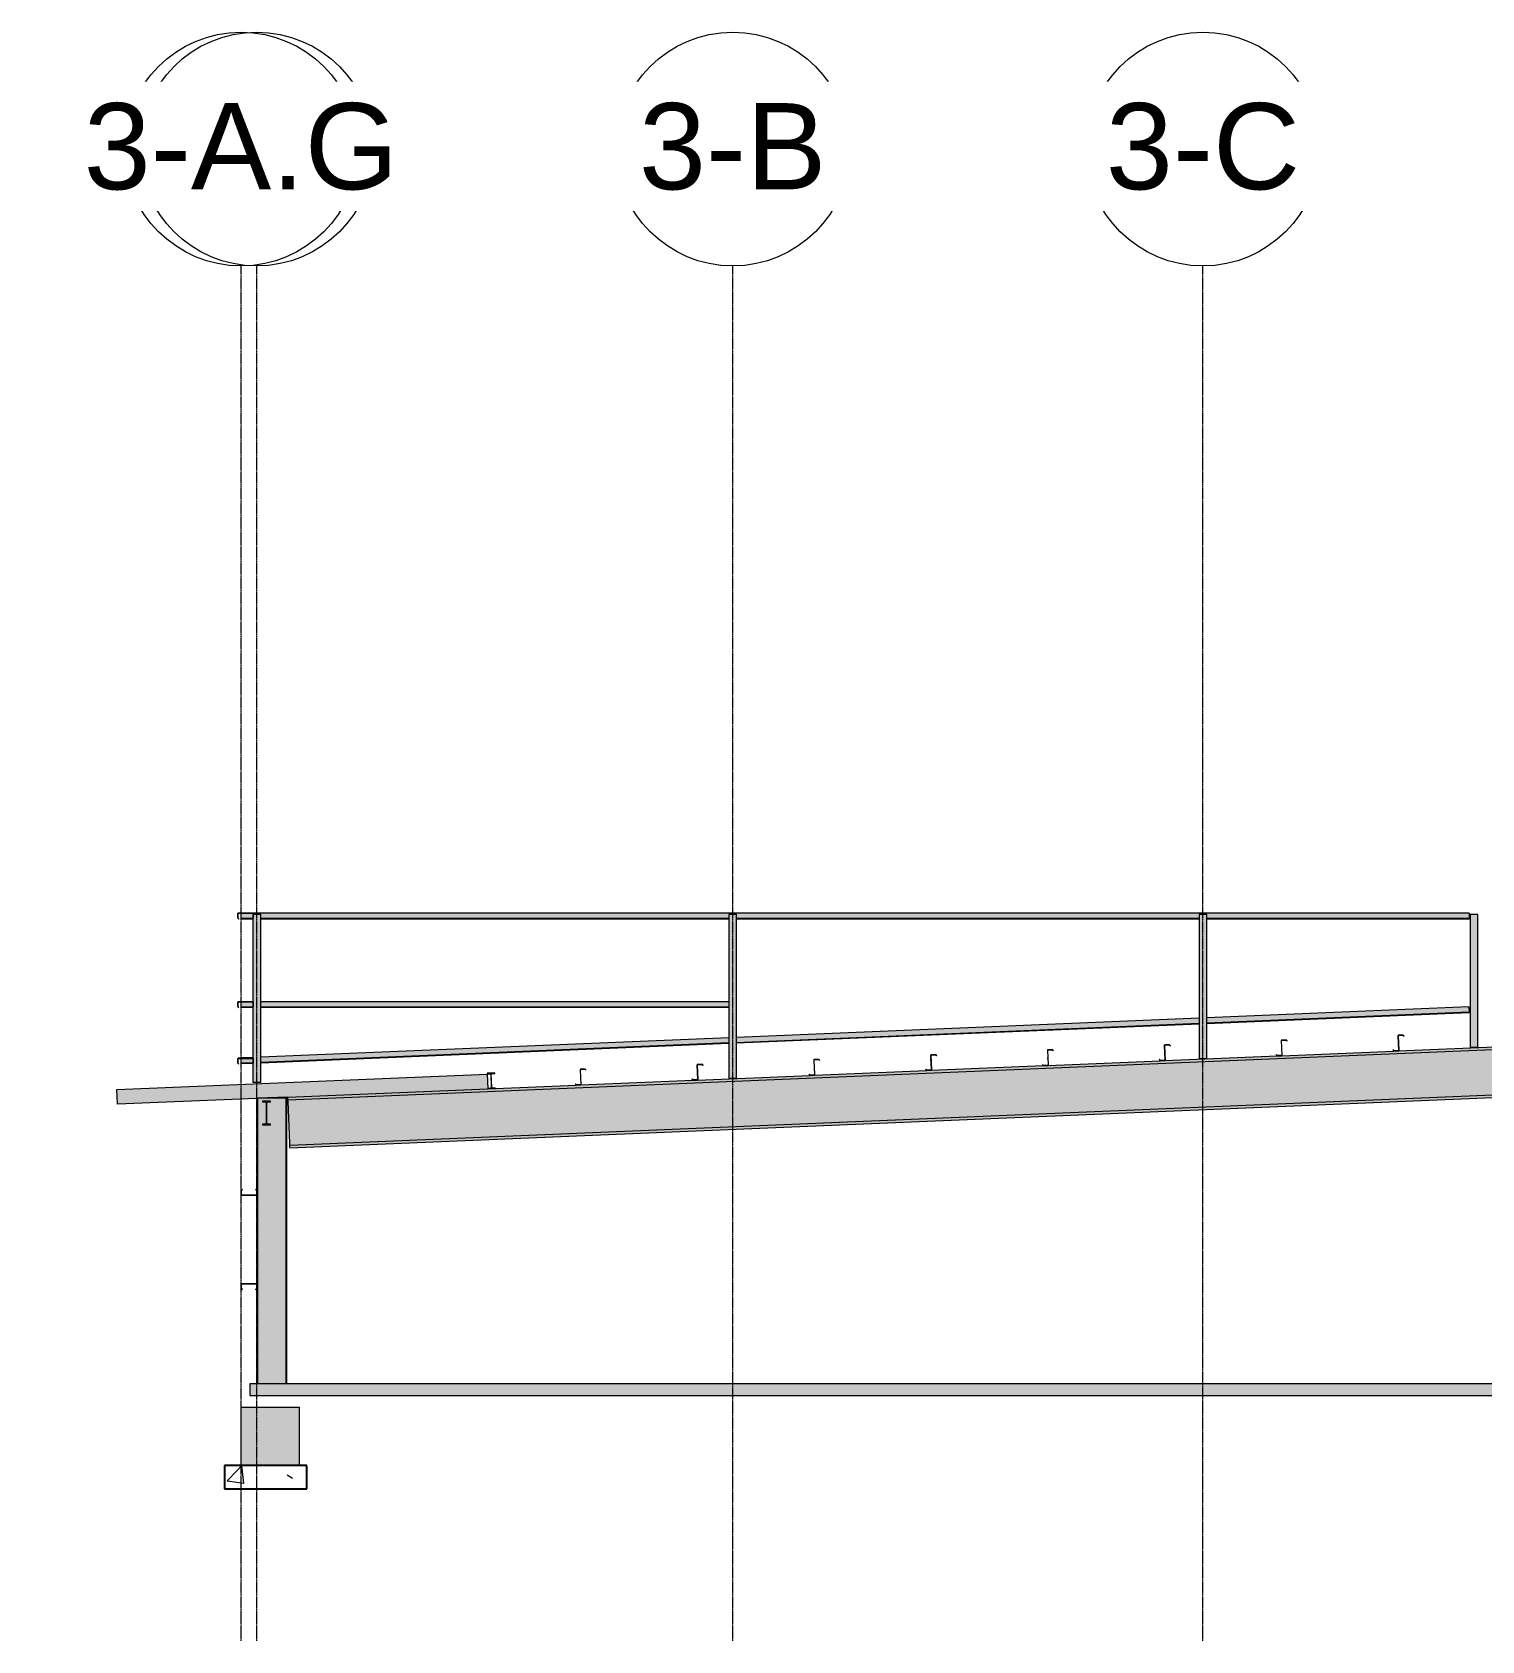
# Model space of a CAD drawing. Header units: inches. Extents: x 21954 to 47768, y -132 to 769.
# Drawn here: x 21954 to 22698, y -132 to 694 of the extents above; entities that cross this region are included whole.
import ezdxf

# ---------------------------------------------------------------- set-up
doc = ezdxf.new("R2010")
doc.units = ezdxf.units.IN
doc.header["$MEASUREMENT"] = 0
doc.linetypes.add('Grid Line 1_2_', pattern=[0.875, 0.5, -0.125, 0.125, -0.125])
for name, color, linetype, lineweight in [('C-BLDG-PADS', 91, 'Continuous', 9), ('S-BEAM', 12, 'Continuous', 9), ('S-COLS', 52, 'Continuous', 9), ('S-FNDN', 32, 'Continuous', 9), ('S-GRID', 1, 'Continuous', 9), ('S-GRID-IDEN', 1, 'Continuous', 9)]:
    doc.layers.add(name, color=color, linetype=linetype, lineweight=lineweight)
doc.styles.add('Arial', font='arial.ttf', dxfattribs={"height": 44.258982})
pattern_1 = [(50, (25858.65, 92.95), (68.8574, -6.024), [7.2, -79.2]), (355, (25858.65, 92.95), (-13.3201, 72.2107), [5.76, -63.36]), (100.451, (25864.39, 92.446), (55.5375, 66.1862), [6.119, -67.31]), (46.184, (25858.65, 112.15), (102.455, -15.8907), [10.8, -118.8]), (96.636, (25867.19, 110.82), (89.7274, 93.5155), [9.179, -100.964]), (351.184, (25858.65, 112.15), (89.7283, 93.515), [8.64, -95.04]), (21, (25868.25, 107.35), (57.3035, -38.6515), [7.2, -79.2]), (326, (25868.25, 107.35), (23.3584, 69.6146), [5.76, -63.36]), (71.451, (25873.025, 104.13), (80.6619, 30.9626), [6.119, -67.31]), (37.5, (25858.65, 92.948), (1.16763, 31.95777), [3.168, -59.424, 3.168, -61.152, -63.6]), (37.5, (25858.65, 92.948), (1.16763, 31.95777), [-126.912, 3.168, -60.432]), (7.5, (25858.65, 92.948), (25.2549, 37.86335), [3.168, -33.504, 3.168, -57.984, -24.24]), (7.5, (25858.65, 92.948), (25.2549, 37.86335), [-97.824, 3.168, -21.072]), (327.5, (25837.242, 92.948), (51.24736, -2.1653), [3.168, -20.832, 3.168, -71.712, -99.36]), (327.5, (25837.242, 92.948), (51.24736, -2.1653), [-98.88, 3.168, -96.192]), (317.5, (25827.64, 92.95), (55.98627, 9.61), [3.168, -28.032, 3.168, -46.56, -70.56]), (317.5, (25827.64, 92.95), (55.98627, 9.61), [-80.928, 3.168, -67.392])]
pattern_2 = [(45, (25858.65, 92.948), (-23.7588, 23.7588), []), (45, (25858.65, 128.948), (-23.7588, 23.7588), [])]

# ---------------------------------------------------------------- blocks, each defined once
blk = doc.blocks.new('Struct_Sports Complex_2015_rvt-1-Structural - Elevation - South - Fieldhouse')
at = {"layer": 'S-FNDN', "lineweight": 5}
blk.add_hatch(color=9, dxfattribs=at).paths.add_polyline_path([(22061.64, -42), (22091.64, -42), (22091.64, -12), (22061.64, -12)], flags=0)
at = {"layer": 'S-FNDN'}
h = blk.add_hatch(dxfattribs=at)
h.set_pattern_fill('FP_2', color=256, style=0, pattern_type=2)
h.set_pattern_definition(pattern_1)
h.paths.add_polyline_path([(22059.39, -54), (22059.39, -42), (22053.14, -42), (22053.14, -54)], flags=0)
h = blk.add_hatch(dxfattribs=at)
h.set_pattern_fill('FP_2', color=256, style=0, pattern_type=2)
h.set_pattern_definition(pattern_1)
h.paths.add_polyline_path([(22095.39, -54), (22095.39, -42), (22059.39, -42), (22059.39, -54)], flags=0)
at = {"layer": 'S-FNDN', "color": 250}
for p, q in [((22061.64, -12), (22091.64, -12)), ((22061.64, -42), (22061.64, -12)), ((22091.64, -42), (22091.64, -12))]:
    blk.add_line(p, q, dxfattribs=at)
at = {"layer": 'S-FNDN', "color": 7, "lineweight": 25}
for p, q in [((22059.39, -42), (22053.14, -42)), ((22053.14, -42), (22053.14, -54)), ((22095.39, -42), (22059.39, -42)), ((22095.39, -54), (22095.39, -42)), ((22053.14, -54), (22059.39, -54)), ((22059.39, -54), (22095.39, -54))]:
    blk.add_line(p, q, dxfattribs=at)
blk = doc.blocks.new('W-Wide Flange - 8_ WIDE-1169091-Structural - Elevation - South - Fieldhouse')
at = {"layer": 'S-BEAM'}
for points in [[(22085.67, 145.77), (22789.82, 175.1), (22789.76, 176.46), (22085.61, 147.12)], [(22085.71, 144.88), (22789.85, 174.22), (22789.82, 175.1), (22085.67, 145.73), (22085.7, 145.11)], [(22086.6, 123.39), (22790.75, 152.73), (22789.82, 174.21), (22085.71, 144.88), (22086.22, 132.71)], [(22086.64, 122.51), (22790.78, 151.87), (22790.75, 152.73), (22086.6, 123.39), (22086.64, 122.54)], [(22086.7, 121.15), (22790.84, 150.49), (22790.79, 151.84), (22086.64, 122.51)]]:
    blk.add_hatch(color=256, dxfattribs=at).paths.add_polyline_path(points, flags=0)
for p, q in [((22085.67, 145.77), (22789.82, 175.1)), ((22715.47, 173.37), (22773.05, 175.77)), ((22775.41, 175.87), (22789.76, 176.46)), ((22789.76, 176.46), (22789.82, 175.1)), ((22789.82, 175.1), (22789.85, 174.22)), ((22789.85, 174.22), (22790.75, 152.73)), ((22475.67, 163.38), (22533.26, 165.78)), ((22535.62, 165.87), (22593.2, 168.27)), ((22595.57, 168.37), (22653.15, 170.77)), ((22655.52, 170.87), (22713.1, 173.27)), ((22295.83, 155.88), (22353.41, 158.28)), ((22355.78, 158.38), (22413.36, 160.78)), ((22415.73, 160.88), (22473.31, 163.28)), ((22085.61, 147.12), (22188.17, 151.4)), ((22086.64, 122.51), (22790.79, 151.84)), ((22086.7, 121.15), (22790.84, 150.49)), ((22192.18, 151.56), (22233.52, 153.29)), ((22235.88, 153.39), (22293.46, 155.78)), ((22790.75, 152.73), (22790.79, 151.84)), ((22790.79, 151.84), (22790.84, 150.49)), ((22085.67, 145.77), (22085.61, 147.12)), ((22085.71, 144.88), (22085.67, 145.77)), ((22086.6, 123.39), (22085.71, 144.88)), ((22086.64, 122.51), (22086.6, 123.39)), ((22086.7, 121.15), (22086.64, 122.51))]:
    blk.add_line(p, q, dxfattribs=at)
blk = doc.blocks.new('Girt_C - 8_D-1148644-Structural - Elevation - South - Fieldhouse')
at = {"layer": 'S-BEAM'}
h = blk.add_hatch(dxfattribs=at)
h.set_pattern_fill('FP_1', color=256, style=0, pattern_type=2)
h.set_pattern_definition(pattern_2)
h.paths.add_polyline_path([(22069.07, 48.27), (22069.64, 48.75), (22069.53, 48.8), (22069, 48.35)], flags=0)
h.paths.add_polyline_path([(22062.21, 48.27), (22062.29, 48.35), (22061.75, 48.8), (22061.64, 48.75)], flags=0)
h.paths.add_polyline_path([(22069.45, 51.2), (22069.45, 51.3), (22061.83, 51.2)], flags=0)
at = {"layer": 'S-BEAM', "lineweight": 15}
for p, q in [((22061.64, 51.12), (22061.64, 48.75)), ((22061.75, 48.8), (22061.75, 51.12)), ((22069.45, 51.3), (22061.83, 51.3)), ((22061.83, 51.2), (22069.45, 51.2)), ((22069.53, 51.12), (22069.53, 48.8)), ((22069.64, 48.75), (22069.64, 51.12)), ((22061.64, 48.75), (22062.21, 48.27)), ((22062.29, 48.35), (22061.75, 48.8)), ((22062.21, 48.27), (22062.29, 48.35)), ((22069.53, 48.8), (22069, 48.35)), ((22069, 48.35), (22069.07, 48.27)), ((22069.07, 48.27), (22069.64, 48.75))]:
    blk.add_line(p, q, dxfattribs=at)
for centre, radius, start, end in [((22061.83, 51.12), 0.188, 90, 180), ((22061.83, 51.12), 0.0782, 90, 176.95764), ((22069.45, 51.12), 0.188, 0, 90), ((22069.45, 51.12), 0.0782, 2.12272, 90)]:
    blk.add_arc(centre, radius, start, end, dxfattribs=at)
blk = doc.blocks.new('Girt_C - 8_D-1111111-Structural - Elevation - South - Fieldhouse')
at = {"layer": 'S-BEAM'}
h = blk.add_hatch(dxfattribs=at)
h.set_pattern_fill('FP_1', color=256, style=0, pattern_type=2)
h.set_pattern_definition(pattern_2)
h.paths.add_polyline_path([(22069.53, 96.88), (22069.64, 96.88), (22069.64, 99.25), (22069.53, 99.2)], flags=0)
h.paths.add_polyline_path([(22061.75, 96.88), (22061.75, 99.2), (22061.64, 99.25), (22061.64, 96.88)], flags=0)
at = {"layer": 'S-BEAM', "lineweight": 15}
for p, q in [((22062.21, 99.73), (22061.64, 99.25)), ((22061.64, 99.25), (22061.64, 96.88)), ((22061.75, 99.2), (22062.29, 99.65)), ((22061.75, 96.88), (22061.75, 99.2)), ((22062.29, 99.65), (22062.21, 99.73)), ((22069.07, 99.73), (22069, 99.65)), ((22069, 99.65), (22069.53, 99.2)), ((22069.64, 99.25), (22069.07, 99.73)), ((22069.53, 99.2), (22069.53, 96.88)), ((22069.64, 96.88), (22069.64, 99.25)), ((22069.45, 96.8), (22061.83, 96.8)), ((22061.83, 96.7), (22069.45, 96.7))]:
    blk.add_line(p, q, dxfattribs=at)
for centre, radius, start, end in [((22061.83, 96.88), 0.188, 180, 270), ((22061.83, 96.88), 0.0782, 182.12272, 270), ((22069.45, 96.88), 0.188, 270, 0), ((22069.45, 96.88), 0.0782, 270, 356.95764)]:
    blk.add_arc(centre, radius, start, end, dxfattribs=at)
blk = doc.blocks.new('Girt_C - 8_D-1179786-Structural - Elevation - South - Fieldhouse')
at = {"layer": 'S-BEAM'}
for points in [[(22067.78, 241.37), (22067.89, 241.37), (22691.76, 241.46), (22691.76, 241.55), (22061.63, 241.45), (22061.63, 241.37), (22067.7, 241.37)], [(22691.76, 238.6), (22691.78, 238.6), (22691.76, 239)]]:
    blk.add_hatch(color=256, dxfattribs=at).paths.add_polyline_path(points, flags=0)
h = blk.add_hatch(color=256, dxfattribs=at)
h.paths.add_polyline_path([(22683.31, 239), (22691.76, 239), (22691.76, 241.37), (22067.89, 241.37), (22067.98, 240.83), (22071.69, 240.83), (22071.69, 239), (22311.89, 239), (22311.99, 240.83), (22315.89, 240.83), (22315.89, 239), (22553.14, 239), (22553.24, 240.83), (22557.14, 240.83), (22557.14, 239), (22666.03, 239)], flags=0)
h.paths.add_polyline_path([(22067.25, 239), (22067.69, 239.05), (22067.68, 241.37), (22061.63, 241.37), (22061.63, 239)], flags=0)
h = blk.add_hatch(color=256, dxfattribs=at)
h.paths.add_polyline_path([(22683.31, 238.52), (22691.76, 238.52), (22691.76, 239), (22557.14, 239), (22557.14, 238.52), (22666.03, 238.52)], flags=0)
h.paths.add_polyline_path([(22067.32, 238.52), (22067.69, 238.52), (22067.69, 238.83)], flags=0)
h.paths.add_polyline_path([(22061.63, 238.52), (22067.25, 238.6), (22067.69, 239), (22061.63, 239)], flags=0)
h.paths.add_polyline_path([(22071.69, 238.52), (22311.89, 238.52), (22311.79, 239), (22071.69, 239)], flags=0)
h.paths.add_polyline_path([(22553.14, 238.52), (22553.14, 239), (22315.89, 239), (22315.89, 238.52), (22545.07, 238.52)], flags=0)
for p, q in [((22061.63, 239), (22061.63, 241.37)), ((22691.76, 241.55), (22067.7, 241.55)), ((22691.78, 241.55), (22691.76, 241.55)), ((22691.76, 241.45), (22691.78, 241.45)), ((22691.76, 241.37), (22691.76, 239)), ((22691.78, 241.37), (22691.78, 239.05)), ((22061.63, 238.52), (22061.63, 239)), ((22061.63, 239), (22067.69, 239)), ((22067.69, 238.52), (22061.63, 238.52)), ((22071.68, 239), (22311.79, 239)), ((22311.79, 238.52), (22071.68, 238.52)), ((22315.89, 239), (22553.14, 239)), ((22553.14, 238.52), (22315.89, 238.52)), ((22557.14, 239), (22691.76, 239)), ((22691.76, 238.52), (22557.14, 238.52)), ((22691.76, 239), (22691.76, 238.52)), ((22691.78, 239.05), (22691.78, 238.6)), ((22691.78, 238.6), (22691.78, 238.52))]:
    blk.add_line(p, q, dxfattribs=at)
for centre, major_axis, start_param, end_param in [((22061.63, 241.37), (0, 0.187), 1.047198, 1.570796), ((22691.76, 241.37), (0, 0.187), 0, 1.570796), ((22691.78, 241.37), (0, 0.188), 5.235988, 6.283185), ((22691.78, 241.37), (0, 0.0782), 4.765488, 6.283185)]:
    blk.add_ellipse(centre, major_axis=major_axis, ratio=0.002794, start_param=start_param, end_param=end_param, dxfattribs=at)
blk = doc.blocks.new('Girt_C - 8_D-1179789-Structural - Elevation - South - Fieldhouse')
at = {"layer": 'S-BEAM'}
h = blk.add_hatch(color=256, dxfattribs=at)
h.paths.add_polyline_path([(22061.64, 167.05), (22062.98, 167.05), (22067.69, 167.34), (22067.69, 167.44), (22061.64, 167.09)], flags=0)
h.paths.add_polyline_path([(22071.69, 167.42), (22311.89, 177.52), (22311.79, 177.61), (22071.69, 167.51)], flags=0)
h.paths.add_polyline_path([(22315.89, 177.59), (22553.14, 187.59), (22553.14, 187.67), (22315.89, 177.69), (22315.89, 177.65)], flags=0)
h.paths.add_polyline_path([(22557.14, 187.64), (22691.64, 193.34), (22691.64, 193.44), (22557.14, 187.74), (22557.14, 187.66)], flags=0)
h = blk.add_hatch(color=256, dxfattribs=at)
h.paths.add_polyline_path([(22061.74, 164.63), (22067.69, 164.88), (22067.69, 166.95), (22061.65, 166.95), (22061.71, 165.53)], flags=0)
h.paths.add_polyline_path([(22071.69, 165.05), (22311.89, 175.06), (22311.79, 177.42), (22071.69, 167.42)], flags=0)
h.paths.add_polyline_path([(22062.98, 167.05), (22067.69, 167.05), (22067.69, 167.25)], flags=0)
h.paths.add_polyline_path([(22315.89, 175.22), (22553.14, 185.11), (22553.14, 187.48), (22315.89, 177.59)], flags=0)
h.paths.add_polyline_path([(22557.14, 185.28), (22691.75, 190.88), (22691.65, 193.25), (22557.14, 187.64)], flags=0)
h = blk.add_hatch(color=256, dxfattribs=at)
h.paths.add_polyline_path([(22061.76, 164.15), (22067.69, 164.47), (22067.69, 164.88), (22061.74, 164.63)], flags=0)
h.paths.add_polyline_path([(22071.69, 164.57), (22311.89, 174.57), (22311.79, 175.05), (22071.69, 165.05)], flags=0)
h.paths.add_polyline_path([(22315.89, 174.74), (22553.14, 184.63), (22553.14, 185.11), (22315.89, 175.22), (22315.89, 174.91)], flags=0)
h.paths.add_polyline_path([(22557.14, 184.79), (22691.77, 190.4), (22691.75, 190.88), (22557.14, 185.28)], flags=0)
for p, q in [((22557.12, 185.27), (22691.75, 190.88)), ((22691.77, 190.4), (22557.12, 184.79)), ((22691.64, 193.44), (22557.14, 187.83)), ((22691.64, 193.44), (22691.65, 193.25)), ((22691.65, 193.25), (22691.75, 190.88)), ((22691.75, 190.88), (22691.77, 190.4)), ((22553.14, 187.67), (22315.87, 177.78)), ((22315.87, 175.22), (22553.16, 185.11)), ((22553.16, 184.63), (22315.87, 174.74)), ((22311.91, 177.61), (22071.69, 167.61)), ((22071.69, 165.05), (22311.91, 175.06)), ((22311.91, 174.57), (22071.69, 164.57)), ((22067.69, 167.44), (22061.64, 167.19)), ((22061.64, 167.09), (22061.64, 167.19)), ((22061.74, 164.63), (22061.65, 166.95)), ((22061.74, 164.63), (22067.69, 164.88)), ((22061.76, 164.15), (22061.74, 164.63)), ((22067.6, 164.4), (22061.76, 164.15))]:
    blk.add_line(p, q, dxfattribs=at)
blk = doc.blocks.new('Girt_C - 8_D-1129333-Structural - Elevation - South - Fieldhouse')
at = {"layer": 'S-BEAM'}
h = blk.add_hatch(dxfattribs=at)
h.set_pattern_fill('FP_1', color=256, style=0, pattern_type=2)
h.set_pattern_definition(pattern_2)
h.paths.add_polyline_path([(22060.46, 238.52), (22060.54, 238.6), (22060, 239.05), (22059.89, 239)], flags=0)
h.paths.add_polyline_path([(22067.32, 238.52), (22067.89, 239), (22067.78, 239.05), (22067.25, 238.6)], flags=0)
at = {"layer": 'S-BEAM', "lineweight": 15}
for p, q in [((22059.89, 241.37), (22059.89, 239)), ((22060, 239.05), (22060, 241.37)), ((22067.7, 241.55), (22060.08, 241.55)), ((22060.08, 241.45), (22067.7, 241.45)), ((22067.78, 241.37), (22067.78, 239.05)), ((22067.89, 239), (22067.89, 241.37)), ((22059.89, 239), (22060.46, 238.52)), ((22060.54, 238.6), (22060, 239.05)), ((22060.46, 238.52), (22060.54, 238.6)), ((22067.78, 239.05), (22067.25, 238.6)), ((22067.25, 238.6), (22067.32, 238.52)), ((22067.32, 238.52), (22067.89, 239))]:
    blk.add_line(p, q, dxfattribs=at)
for centre, radius, start, end in [((22060.08, 241.37), 0.188, 90, 180), ((22060.08, 241.37), 0.0782, 90, 176.95764), ((22067.7, 241.37), 0.188, 0, 90), ((22067.7, 241.37), 0.0782, 2.12272, 90)]:
    blk.add_arc(centre, radius, start, end, dxfattribs=at)
blk = doc.blocks.new('Girt_C - 8_D-V9-Structural - Elevation - South - Fieldhouse')
at = {"layer": 'S-BEAM', "lineweight": 15}
for p, q in [((22059.89, 166.87), (22059.89, 164.5)), ((22060, 164.55), (22060, 166.87)), ((22067.7, 167.05), (22060.08, 167.05)), ((22060.08, 166.95), (22067.7, 166.95)), ((22067.78, 166.87), (22067.78, 164.55)), ((22067.89, 164.5), (22067.89, 166.87)), ((22059.89, 164.5), (22060.46, 164.02)), ((22060.54, 164.1), (22060, 164.55)), ((22060.46, 164.02), (22060.54, 164.1)), ((22067.78, 164.55), (22067.25, 164.1)), ((22067.25, 164.1), (22067.32, 164.02)), ((22067.32, 164.02), (22067.89, 164.5))]:
    blk.add_line(p, q, dxfattribs=at)
for centre, radius, start, end in [((22060.08, 166.87), 0.188, 90, 180), ((22060.08, 166.87), 0.0782, 90, 176.95764), ((22067.7, 166.87), 0.188, 0, 90), ((22067.7, 166.87), 0.0782, 2.12272, 90)]:
    blk.add_arc(centre, radius, start, end, dxfattribs=at)
blk = doc.blocks.new('Girt_Z - 8_D-V11-Structural - Elevation - South - Fieldhouse')
at = {"layer": 'S-BEAM', "lineweight": 15}
for p, q in [((22655.27, 178.68), (22655.59, 171.06)), ((22655.7, 171.07), (22655.38, 178.68)), ((22657.82, 178.97), (22655.45, 178.87)), ((22655.45, 178.76), (22657.77, 178.86)), ((22657.77, 178.86), (22658.24, 178.34)), ((22658.32, 178.42), (22657.82, 178.97)), ((22658.24, 178.34), (22658.32, 178.42)), ((22652.73, 171.4), (22652.65, 171.33)), ((22652.65, 171.33), (22653.15, 170.77)), ((22653.2, 170.88), (22652.73, 171.4)), ((22653.15, 170.77), (22655.52, 170.87)), ((22655.52, 170.98), (22653.2, 170.88))]:
    blk.add_line(p, q, dxfattribs=at)
for centre, radius, start, end in [((22655.46, 178.69), 0.187, 92.38594, 182.38594), ((22655.46, 178.69), 0.0782, 94.50866, 182.38594), ((22655.51, 171.06), 0.188, 272.38594, 2.38594), ((22655.51, 171.06), 0.0782, 275.42831, 2.38594)]:
    blk.add_arc(centre, radius, start, end, dxfattribs=at)
blk = doc.blocks.new('Girt_Z - 8_D-V12-Structural - Elevation - South - Fieldhouse')
at = {"layer": 'S-BEAM', "lineweight": 15}
for p, q in [((22595.32, 176.18), (22595.64, 168.56)), ((22595.75, 168.57), (22595.43, 176.19)), ((22597.87, 176.47), (22595.5, 176.38)), ((22595.5, 176.27), (22597.82, 176.36)), ((22597.82, 176.36), (22598.29, 175.85)), ((22598.37, 175.92), (22597.87, 176.47)), ((22598.29, 175.85), (22598.37, 175.92)), ((22592.78, 168.9), (22592.7, 168.83)), ((22592.7, 168.83), (22593.2, 168.27)), ((22593.25, 168.38), (22592.78, 168.9)), ((22593.2, 168.27), (22595.57, 168.37)), ((22595.57, 168.48), (22593.25, 168.38))]:
    blk.add_line(p, q, dxfattribs=at)
for centre, radius, start, end in [((22595.51, 176.19), 0.187, 92.38594, 182.38594), ((22595.51, 176.19), 0.0782, 94.50866, 182.38594), ((22595.56, 168.56), 0.188, 272.38594, 2.38594), ((22595.56, 168.56), 0.0782, 275.42831, 2.38594)]:
    blk.add_arc(centre, radius, start, end, dxfattribs=at)
blk = doc.blocks.new('Girt_Z - 8_D-V13-Structural - Elevation - South - Fieldhouse')
at = {"layer": 'S-BEAM', "lineweight": 15}
for p, q in [((22535.37, 173.68), (22535.69, 166.06)), ((22535.8, 166.07), (22535.48, 173.69)), ((22537.92, 173.98), (22535.55, 173.88)), ((22535.56, 173.77), (22537.87, 173.87)), ((22537.87, 173.87), (22538.34, 173.35)), ((22538.42, 173.42), (22537.92, 173.98)), ((22538.34, 173.35), (22538.42, 173.42)), ((22532.83, 166.4), (22532.75, 166.33)), ((22532.75, 166.33), (22533.26, 165.78)), ((22533.3, 165.89), (22532.83, 166.4)), ((22533.26, 165.78), (22535.62, 165.87)), ((22535.62, 165.98), (22533.3, 165.89))]:
    blk.add_line(p, q, dxfattribs=at)
for centre, radius, start, end in [((22535.56, 173.69), 0.187, 92.38594, 182.38594), ((22535.56, 173.69), 0.0782, 94.50866, 182.38594), ((22535.61, 166.06), 0.188, 272.38594, 2.38594), ((22535.61, 166.06), 0.0782, 275.42831, 2.38594)]:
    blk.add_arc(centre, radius, start, end, dxfattribs=at)
blk = doc.blocks.new('Girt_Z - 8_D-V14-Structural - Elevation - South - Fieldhouse')
at = {"layer": 'S-BEAM'}
h = blk.add_hatch(dxfattribs=at)
h.set_pattern_fill('FP_1', color=256, style=0, pattern_type=2)
h.set_pattern_definition(pattern_2)
h.paths.add_polyline_path([(22473.31, 163.28), (22473.35, 163.39), (22472.8, 163.83)], flags=0)
h.paths.add_polyline_path([(22475.74, 163.57), (22475.85, 163.57), (22475.47, 170.22)], flags=0)
h.paths.add_polyline_path([(22478.4, 170.85), (22478.48, 170.93), (22477.97, 171.48), (22477.92, 171.37)], flags=0)
at = {"layer": 'S-BEAM', "lineweight": 15}
for p, q in [((22475.43, 171.19), (22475.74, 163.57)), ((22475.85, 163.57), (22475.54, 171.19)), ((22477.97, 171.48), (22475.61, 171.38)), ((22475.61, 171.27), (22477.92, 171.37)), ((22477.92, 171.37), (22478.4, 170.85)), ((22478.48, 170.93), (22477.97, 171.48)), ((22478.4, 170.85), (22478.48, 170.93)), ((22472.88, 163.91), (22472.8, 163.83)), ((22472.8, 163.83), (22473.31, 163.28)), ((22473.35, 163.39), (22472.88, 163.91)), ((22473.31, 163.28), (22475.67, 163.38)), ((22475.67, 163.49), (22473.35, 163.39))]:
    blk.add_line(p, q, dxfattribs=at)
for centre, radius, start, end in [((22475.61, 171.19), 0.187, 92.38594, 182.38594), ((22475.61, 171.19), 0.0782, 94.50866, 182.38594), ((22475.67, 163.56), 0.0782, 275.42831, 2.38594), ((22475.67, 163.56), 0.188, 272.38594, 2.38594)]:
    blk.add_arc(centre, radius, start, end, dxfattribs=at)
blk = doc.blocks.new('Girt_Z - 8_D-V15-Structural - Elevation - South - Fieldhouse')
at = {"layer": 'S-BEAM'}
h = blk.add_hatch(dxfattribs=at)
h.set_pattern_fill('FP_1', color=256, style=0, pattern_type=2)
h.set_pattern_definition(pattern_2)
h.paths.add_polyline_path([(22413.36, 160.78), (22413.41, 160.89), (22412.85, 161.33)], flags=0)
h.paths.add_polyline_path([(22415.8, 161.07), (22415.91, 161.07), (22415.48, 168.69)], flags=0)
h.paths.add_polyline_path([(22418.45, 168.35), (22418.53, 168.43), (22418.02, 168.98), (22417.98, 168.87)], flags=0)
at = {"layer": 'S-BEAM', "lineweight": 15}
for p, q in [((22415.48, 168.69), (22415.8, 161.07)), ((22415.91, 161.07), (22415.59, 168.69)), ((22418.02, 168.98), (22415.66, 168.88)), ((22415.66, 168.77), (22417.98, 168.87)), ((22417.98, 168.87), (22418.45, 168.35)), ((22418.53, 168.43), (22418.02, 168.98)), ((22418.45, 168.35), (22418.53, 168.43)), ((22412.94, 161.41), (22412.85, 161.33)), ((22412.85, 161.33), (22413.36, 160.78)), ((22413.41, 160.89), (22412.94, 161.41)), ((22413.36, 160.78), (22415.73, 160.88)), ((22415.73, 160.99), (22413.41, 160.89))]:
    blk.add_line(p, q, dxfattribs=at)
for centre, radius, start, end in [((22415.67, 168.7), 0.187, 92.38594, 182.38594), ((22415.67, 168.7), 0.0782, 94.50866, 182.38594), ((22415.72, 161.07), 0.0782, 275.42831, 2.38594), ((22415.72, 161.07), 0.188, 272.38594, 2.38594)]:
    blk.add_arc(centre, radius, start, end, dxfattribs=at)
blk = doc.blocks.new('W-Wide Flange - W12X19-1098423-Structural - Elevation - South - Fieldhouse')
at = {"layer": 'S-BEAM'}
h = blk.add_hatch(dxfattribs=at)
h.set_pattern_fill('FP_1', color=256, style=0, pattern_type=2)
h.set_pattern_definition(pattern_2)
h.paths.add_polyline_path([(22072.64, 132.85), (22076.65, 132.85), (22076.65, 133.2), (22075.28, 133.2), (22074.91, 133.36), (22074.76, 133.73), (22074.76, 144.18), (22074.91, 144.55), (22075.28, 144.7), (22076.65, 144.7), (22076.65, 145.05), (22072.64, 145.05), (22072.64, 144.7), (22074, 144.7), (22074.37, 144.55), (22074.52, 144.18), (22074.52, 133.73), (22074.37, 133.36), (22074, 133.2), (22072.64, 133.2)], flags=0)
at = {"layer": 'S-BEAM', "lineweight": 15}
for p, q in [((22076.65, 145.05), (22072.64, 145.05)), ((22072.64, 145.05), (22072.64, 144.7)), ((22072.64, 144.7), (22074, 144.7)), ((22074.52, 144.18), (22074.52, 133.73)), ((22074.76, 133.73), (22074.76, 144.18)), ((22075.28, 144.7), (22076.65, 144.7)), ((22076.65, 144.7), (22076.65, 145.05)), ((22074, 133.2), (22072.64, 133.2)), ((22072.64, 133.2), (22072.64, 132.85)), ((22072.64, 132.85), (22076.65, 132.85)), ((22076.65, 133.2), (22075.28, 133.2)), ((22076.65, 132.85), (22076.65, 133.2))]:
    blk.add_line(p, q, dxfattribs=at)
for centre, start, end in [((22074, 144.18), 0, 90), ((22075.28, 144.18), 90, 180), ((22074, 133.73), 270, 0), ((22075.28, 133.73), 180, 270)]:
    blk.add_arc(centre, 0.525, start, end, dxfattribs=at)
blk = doc.blocks.new('Girt_Z - 8_D-1164393-Structural - Elevation - South - Fieldhouse')
at = {"layer": 'S-BEAM'}
h = blk.add_hatch(color=256, dxfattribs=at)
h.paths.add_polyline_path([(22353.41, 158.28), (22353.46, 158.39), (22352.91, 158.84)], flags=0)
h.paths.add_polyline_path([(22355.85, 158.57), (22355.96, 158.58), (22355.53, 166.19)], flags=0)
h.paths.add_polyline_path([(22358.5, 165.86), (22358.58, 165.93), (22358.08, 166.48), (22358.03, 166.37)], flags=0)
at = {"layer": 'S-BEAM', "lineweight": 15}
for p, q in [((22355.53, 166.19), (22355.85, 158.57)), ((22355.96, 158.58), (22355.64, 166.19)), ((22358.08, 166.48), (22355.71, 166.38)), ((22355.71, 166.28), (22358.03, 166.37)), ((22358.03, 166.37), (22358.5, 165.86)), ((22358.58, 165.93), (22358.08, 166.48)), ((22358.5, 165.86), (22358.58, 165.93)), ((22352.99, 158.91), (22352.91, 158.84)), ((22352.91, 158.84), (22353.41, 158.28)), ((22353.46, 158.39), (22352.99, 158.91)), ((22353.41, 158.28), (22355.78, 158.38)), ((22355.78, 158.49), (22353.46, 158.39))]:
    blk.add_line(p, q, dxfattribs=at)
for centre, radius, start, end in [((22355.72, 166.2), 0.187, 92.38594, 182.38594), ((22355.72, 166.2), 0.0782, 94.50866, 182.38594), ((22355.77, 158.57), 0.188, 272.38594, 2.38594), ((22355.77, 158.57), 0.0782, 275.42831, 2.38594)]:
    blk.add_arc(centre, radius, start, end, dxfattribs=at)
blk = doc.blocks.new('Girt_C - 8_D-V20-Structural - Elevation - South - Fieldhouse')
at = {"layer": 'S-BEAM'}
h = blk.add_hatch(dxfattribs=at)
h.set_pattern_fill('FP_1', color=256, style=0, pattern_type=2)
h.set_pattern_definition(pattern_2)
h.paths.add_polyline_path([(22060.46, 193.02), (22060.54, 193.1), (22060, 193.55), (22059.89, 193.5)], flags=0)
h.paths.add_polyline_path([(22067.32, 193.02), (22067.89, 193.5), (22067.78, 193.55), (22067.25, 193.1)], flags=0)
at = {"layer": 'S-BEAM', "lineweight": 15}
for p, q in [((22059.89, 195.87), (22059.89, 193.5)), ((22059.89, 193.5), (22060.46, 193.02)), ((22060, 193.55), (22060, 195.87)), ((22060.54, 193.1), (22060, 193.55)), ((22067.7, 196.05), (22060.08, 196.05)), ((22060.08, 195.95), (22067.7, 195.95)), ((22060.46, 193.02), (22060.54, 193.1)), ((22067.78, 193.55), (22067.25, 193.1)), ((22067.25, 193.1), (22067.32, 193.02)), ((22067.32, 193.02), (22067.89, 193.5)), ((22067.78, 195.87), (22067.78, 193.55)), ((22067.89, 193.5), (22067.89, 195.87))]:
    blk.add_line(p, q, dxfattribs=at)
for centre, radius, start, end in [((22060.08, 195.87), 0.188, 90, 180), ((22060.08, 195.87), 0.0782, 90, 176.95764), ((22067.7, 195.87), 0.188, 0, 90), ((22067.7, 195.87), 0.0782, 2.12272, 90)]:
    blk.add_arc(centre, radius, start, end, dxfattribs=at)
blk = doc.blocks.new('Girt_C - 8_D-1179787-Structural - Elevation - South - Fieldhouse')
at = {"layer": 'S-BEAM'}
h = blk.add_hatch(color=256, dxfattribs=at)
h.paths.add_polyline_path([(22061.64, 193.5), (22067.69, 193.55), (22067.69, 195.87), (22061.64, 195.87), (22061.64, 193.66)], flags=0)
h.paths.add_polyline_path([(22311.89, 193.5), (22311.79, 195.87), (22071.69, 195.87), (22071.69, 193.5), (22311.79, 193.5)], flags=0)
h = blk.add_hatch(color=256, dxfattribs=at)
h.paths.add_polyline_path([(22311.89, 193.02), (22311.79, 193.5), (22071.69, 193.5), (22071.69, 193.02), (22311.79, 193.02)], flags=0)
h.paths.add_polyline_path([(22067.32, 193.02), (22067.69, 193.02), (22067.69, 193.33)], flags=0)
h.paths.add_polyline_path([(22061.64, 193.02), (22067.25, 193.1), (22067.69, 193.5), (22061.64, 193.5)], flags=0)
blk.add_hatch(color=256, dxfattribs=at).paths.add_polyline_path([(22216.74, 195.87), (22311.89, 195.87), (22311.79, 196.05), (22071.69, 195.99), (22071.69, 195.87), (22078.5, 195.87)], flags=0)
for p, q in [((22061.64, 193.5), (22061.64, 195.87)), ((22061.64, 193.02), (22061.64, 193.5)), ((22061.64, 193.5), (22067.69, 193.5)), ((22067.69, 193.02), (22061.64, 193.02)), ((22311.79, 196.05), (22071.69, 196.05)), ((22071.69, 193.5), (22311.79, 193.5)), ((22311.79, 193.02), (22071.69, 193.02))]:
    blk.add_line(p, q, dxfattribs=at)
blk = doc.blocks.new('Dimension Lumber - 5_5 x 7_5 Glulam-1165140-Structural - Elevation - South - Fieldhouse')
at = {"layer": 'S-BEAM'}
blk.add_hatch(color=256, dxfattribs=at).paths.add_polyline_path([(21998.22, 143.48), (22188.17, 151.4), (22187.86, 158.89), (21997.91, 150.98)], flags=0)
for p, q in [((21997.91, 150.98), (22187.86, 158.89)), ((22187.86, 158.89), (22188.16, 151.6)), ((21998.22, 143.48), (21997.91, 150.98)), ((22069.64, 146.46), (21998.22, 143.48)), ((22085.61, 147.12), (22070.07, 146.48))]:
    blk.add_line(p, q, dxfattribs=at)
blk = doc.blocks.new('W-Wide Flange - W8X15-1165088-Structural - Elevation - South - Fieldhouse')
at = {"layer": 'S-BEAM', "lineweight": 15}
for p, q in [((22191.85, 159.56), (22187.84, 159.39)), ((22187.84, 159.39), (22187.85, 159.08)), ((22187.85, 159.08), (22189.24, 159.13)), ((22189.76, 158.66), (22190.02, 152.18)), ((22190.27, 152.19), (22190, 158.67)), ((22190.48, 159.18), (22191.86, 159.24)), ((22191.86, 159.24), (22191.85, 159.56)), ((22189.55, 151.66), (22188.16, 151.6)), ((22188.16, 151.6), (22188.18, 151.29)), ((22188.18, 151.29), (22192.18, 151.45)), ((22192.17, 151.77), (22190.79, 151.71)), ((22192.18, 151.45), (22192.17, 151.77))]:
    blk.add_line(p, q, dxfattribs=at)
for centre, radius, start, end in [((22189.26, 158.64), 0.497, 2.38594, 92.38594), ((22190.5, 158.69), 0.498, 92.38594, 182.38594), ((22189.53, 152.16), 0.497, 272.38594, 2.38594), ((22190.77, 152.21), 0.498, 182.38594, 272.38594)]:
    blk.add_arc(centre, radius, start, end, dxfattribs=at)
blk = doc.blocks.new('Grid - Grid Head - Circle-14747-Structural - Elevation - South - Fieldhouse')
at = {"layer": 'S-GRID-IDEN'}
blk.add_circle((23085.89, 633.76), 60, dxfattribs=at)

msp = doc.modelspace()

# ---------------------------------------------------------------- hatches: boundary and pattern name
at = {"layer": 'C-BLDG-PADS'}
h = msp.add_hatch(dxfattribs=at)
h.set_pattern_fill('FP_2', color=256, style=0, pattern_type=2)
h.set_pattern_definition(pattern_1)
h.paths.add_polyline_path([(26087.53, -6), (26273.39, -6), (26273.39, 0), (22066.14, 0), (22066.14, -6), (25811.05, -6)], flags=0)
at = {"layer": 'S-COLS', "lineweight": 5}
h = msp.add_hatch(color=256, dxfattribs=at)
h.paths.add_polyline_path([(22069.69, 154.55), (22071.69, 154.55), (22071.69, 240.83), (22067.89, 240.83), (22067.78, 238.91), (22067.69, 238.83), (22067.78, 195.87), (22067.89, 195.87), (22067.78, 193.41), (22067.69, 193.33), (22067.79, 166.87), (22067.89, 166.87), (22067.78, 164.41), (22067.69, 164.33), (22067.78, 154.55), (22069.24, 154.55)], flags=0)
h.paths.add_polyline_path([(22067.69, 238.97), (22067.78, 239.05), (22067.69, 239.05)], flags=0)
for points in [[(22313.89, 156.72), (22315.89, 156.72), (22315.82, 240.83), (22311.89, 240.83), (22311.99, 156.72), (22313.45, 156.72)], [(22553.62, 166.77), (22557.14, 166.77), (22557.06, 240.83), (22553.14, 240.83), (22553.24, 166.77), (22553.34, 166.77)], [(22694.27, 172.57), (22696.27, 172.57), (22696.18, 240.83), (22692.27, 240.83), (22692.36, 172.57), (22693.82, 172.57)], [(22069.64, 0), (22070.07, 0), (22070.07, 146.5), (22069.64, 146.5), (22069.64, 48.27)], [(22070.59, 0), (22070.77, 0), (22070.77, 146.5), (22070.07, 146.48), (22070.17, 0), (22070.42, 0)], [(22084.02, 0), (22084.71, 0), (22084.61, 146.5), (22084.02, 146.5), (22084.02, 95.2)], [(22084.71, 0), (22085.14, 0), (22085.14, 146.5), (22084.71, 146.5), (22084.71, 95.2)]]:
    msp.add_hatch(color=256, dxfattribs=at).paths.add_polyline_path(points, flags=0)
h = msp.add_hatch(color=256, dxfattribs=at)
h.paths.add_polyline_path([(22084.02, 0), (22084.02, 146.5), (22070.77, 146.5), (22070.77, 0)], flags=0)
h.paths.add_polyline_path([(22074.76, 132.85), (22072.64, 132.85), (22072.64, 133.2), (22074, 133.2), (22074.4, 133.43), (22074.52, 133.73), (22074.52, 144.18), (22074.37, 144.55), (22074, 144.7), (22072.64, 144.7), (22072.64, 145.05), (22076.65, 145.05), (22076.65, 144.7), (22075.28, 144.7), (22074.91, 144.55), (22074.76, 144.18), (22074.83, 133.55), (22074.91, 133.36), (22075.28, 133.2), (22076.65, 133.2), (22076.65, 132.85), (22075.28, 132.85)], flags=0)

# ---------------------------------------------------------------- linework, layer by layer
at = {"layer": 'C-BLDG-PADS'}
for p, q in [((26273.39, 0), (22066.14, 0)), ((22066.14, 0), (22066.14, -6)), ((22066.14, -6), (26273.39, -6))]:
    msp.add_line(p, q, dxfattribs=at)
at = {"layer": 'S-COLS'}
for p, q in [((22067.69, 240.83), (22067.69, 238.97)), ((22071.69, 240.83), (22067.89, 240.83)), ((22071.69, 154.55), (22071.69, 240.83)), ((22311.89, 240.83), (22311.89, 156.72)), ((22315.89, 240.83), (22311.89, 240.83)), ((22315.89, 156.72), (22315.89, 240.83)), ((22553.14, 240.83), (22553.14, 166.77)), ((22557.14, 240.83), (22553.14, 240.83)), ((22557.14, 166.77), (22557.14, 240.83)), ((22692.27, 240.83), (22692.27, 172.57)), ((22696.27, 240.83), (22692.27, 240.83)), ((22696.27, 172.57), (22696.27, 240.83)), ((22067.69, 238.83), (22067.69, 196.05)), ((22067.69, 195.95), (22067.69, 193.47)), ((22067.69, 193.33), (22067.69, 167.05)), ((22067.69, 166.95), (22067.69, 164.47)), ((22557.14, 166.77), (22553.14, 166.77)), ((22696.27, 172.57), (22692.27, 172.57)), ((22067.69, 164.33), (22067.69, 154.55)), ((22071.69, 154.55), (22067.69, 154.55)), ((22315.89, 156.72), (22311.89, 156.72)), ((22069.64, 146.5), (22069.64, 99.25)), ((22070.07, 146.5), (22069.64, 146.5)), ((22070.07, 146.5), (22070.07, 0)), ((22070.77, 146.5), (22070.64, 146.5)), ((22084.02, 146.5), (22070.77, 146.5)), ((22084.71, 146.5), (22084.02, 146.5)), ((22084.71, 0), (22084.71, 146.5)), ((22085.14, 146.5), (22084.71, 146.5)), ((22085.14, 0), (22085.14, 146.5)), ((22069.64, 96.88), (22069.64, 51.12)), ((22069.64, 48.75), (22069.64, 0))]:
    msp.add_line(p, q, dxfattribs=at)
at = {"layer": 'S-GRID', "linetype": 'Grid Line 1_2_'}
for p, q in [((22061.64, -132), (22061.64, 573.76)), ((22069.64, -132), (22069.64, 573.76)), ((22313.89, -132), (22313.89, 573.76)), ((22555.14, -132), (22555.14, 573.76))]:
    msp.add_line(p, q, dxfattribs=at)

# ---------------------------------------------------------------- block references
at = {"lineweight": 5}
msp.add_blockref('Struct_Sports Complex_2015_rvt-1-Structural - Elevation - South - Fieldhouse', (0, 0), dxfattribs=at)
at = {"layer": 'S-BEAM'}
for name, p in [('Girt_C - 8_D-1129333-Structural - Elevation - South - Fieldhouse', (0, 0)), ('Girt_C - 8_D-1179786-Structural - Elevation - South - Fieldhouse', (0, 0)), ('Girt_C - 8_D-V20-Structural - Elevation - South - Fieldhouse', (0, 0)), ('Girt_C - 8_D-1179787-Structural - Elevation - South - Fieldhouse', (0, 0)), ('Girt_C - 8_D-1179789-Structural - Elevation - South - Fieldhouse', (0, 0)), ('W-Wide Flange - 8_ WIDE-1169091-Structural - Elevation - South - Fieldhouse', (0, 0)), ('Girt_Z - 8_D-V13-Structural - Elevation - South - Fieldhouse', (0, 0)), ('Girt_Z - 8_D-V12-Structural - Elevation - South - Fieldhouse', (0, 0)), ('Girt_Z - 8_D-V11-Structural - Elevation - South - Fieldhouse', (0, 0)), ('Girt_C - 8_D-V9-Structural - Elevation - South - Fieldhouse', (0, 0)), ('Girt_Z - 8_D-1164393-Structural - Elevation - South - Fieldhouse', (0, 0)), ('Girt_Z - 8_D-V15-Structural - Elevation - South - Fieldhouse', (0, 0)), ('Girt_Z - 8_D-V14-Structural - Elevation - South - Fieldhouse', (0, 0)), ('Dimension Lumber - 5_5 x 7_5 Glulam-1165140-Structural - Elevation - South - Fieldhouse', (0, 0)), ('W-Wide Flange - W8X15-1165088-Structural - Elevation - South - Fieldhouse', (0, 0)), ('Girt_Z - 8_D-1164393-Structural - Elevation - South - Fieldhouse', (-119.9, -5)), ('Girt_Z - 8_D-1164393-Structural - Elevation - South - Fieldhouse', (-59.95, -2.5)), ('W-Wide Flange - W12X19-1098423-Structural - Elevation - South - Fieldhouse', (0, 0)), ('Girt_C - 8_D-1111111-Structural - Elevation - South - Fieldhouse', (0, 0)), ('Girt_C - 8_D-1148644-Structural - Elevation - South - Fieldhouse', (0, 0))]:
    msp.add_blockref(name, p, dxfattribs=at)
at = {"layer": 'S-GRID-IDEN'}
for p in [(-1016.25, 0), (-772, 0), (-530.75, 0)]:
    msp.add_blockref('Grid - Grid Head - Circle-14747-Structural - Elevation - South - Fieldhouse', p, dxfattribs=at)

# ---------------------------------------------------------------- texts
at = {"layer": 'S-GRID-IDEN', "insert": (22781.38, 657.36), "char_height": 44.259, "width": 225.18, "attachment_point": 2, "line_spacing_factor": 0.938532, "style": 'Arial', "bg_fill": 3, "box_fill_scale": 1.25, "bg_fill_color": 0, "bg_fill_transparency": 0}
msp.add_mtext('1-13.G', dxfattribs=at)

# ---------------------------------------------------------------- next in the draw order: texts
at = {"layer": 'S-GRID-IDEN', "char_height": 44.259, "attachment_point": 2, "line_spacing_factor": 0.938532, "style": 'Arial', "bg_fill": 3, "box_fill_scale": 1.25, "bg_fill_color": 0, "bg_fill_transparency": 0}
for s, insert, width in [('3-A', (22069.63, 657.36), 114.48), ('3-B', (22313.88, 657.36), 114.48), ('3-C', (22555.13, 657.36), 118.26), ('3-D.G', (22791.38, 657.36), 196.02)]:
    msp.add_mtext(s, dxfattribs=dict(at, insert=insert, width=width))

# ---------------------------------------------------------------- next in the draw order: block references
at = {"layer": 'S-GRID-IDEN'}
msp.add_blockref('Grid - Grid Head - Circle-14747-Structural - Elevation - South - Fieldhouse', (-1024.25, 0), dxfattribs=at)

# ---------------------------------------------------------------- next in the draw order: texts
at = {"layer": 'S-GRID-IDEN', "insert": (22061.63, 657.36), "char_height": 44.259, "width": 192.24, "attachment_point": 2, "line_spacing_factor": 0.938532, "style": 'Arial', "bg_fill": 3, "box_fill_scale": 1.25, "bg_fill_color": 0, "bg_fill_transparency": 0}
msp.add_mtext('3-A.G', dxfattribs=at)

doc.saveas('drawing.dxf')
